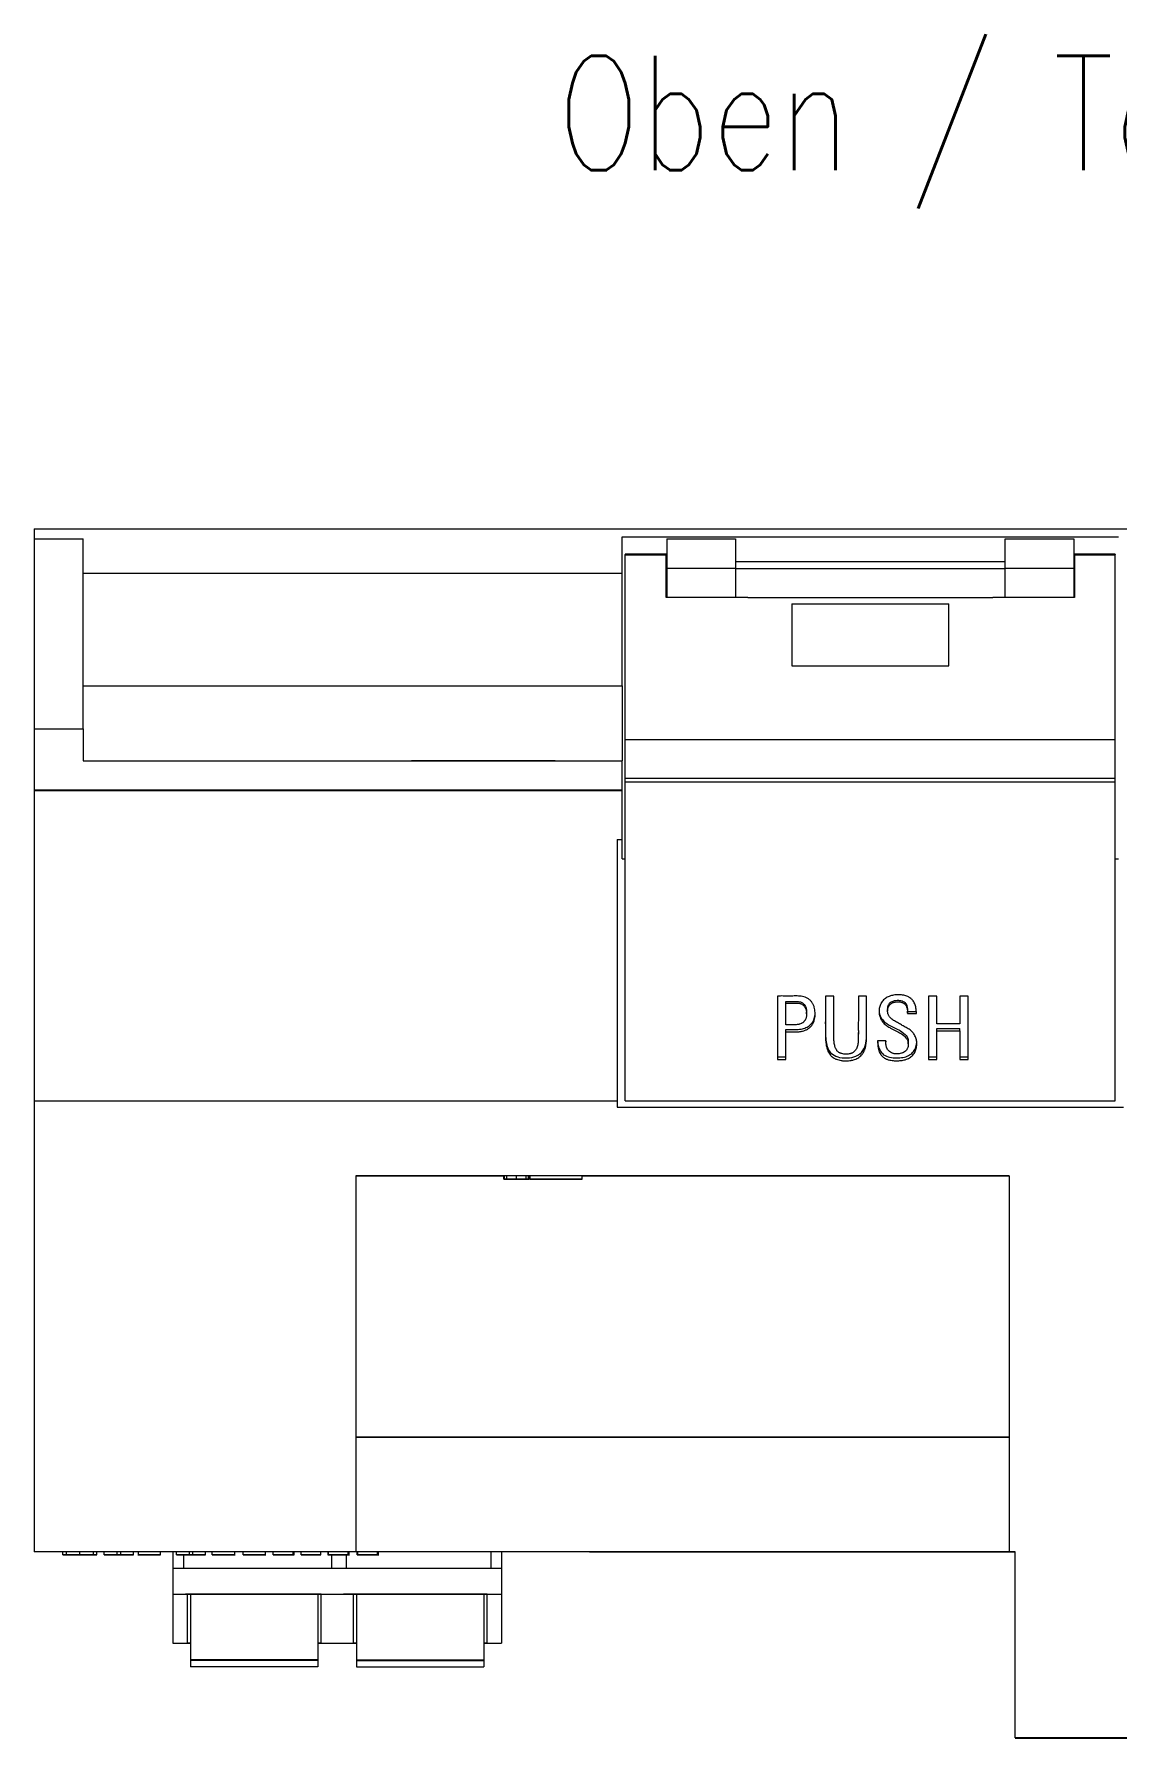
# Model space of a CAD drawing. Header units: millimetres. Extents: x 0 to 594, y 0 to 420.
# Drawn here: x 255.4 to 288.6, y 132.1 to 184.3 of the extents above; entities that cross this region are included whole.
import ezdxf

# ---------------------------------------------------------------- set-up
doc = ezdxf.new("R2010")
doc.units = ezdxf.units.MM
doc.layers.add('1', color=7, linetype='Continuous')
doc.layers.add('106', color=7, linetype='Continuous')
doc.styles.add('latin_extended', font='simplex.shx')

msp = doc.modelspace()

# ---------------------------------------------------------------- linework, layer by layer
at = {"layer": '1', "color": 7, "linetype": 'Continuous', "lineweight": 13}
for p, q in [((255.418, 169.141), (255.418, 168.841)), ((255.418, 169.141), (305.418, 169.141)), ((255.418, 168.841), (255.418, 163.027)), ((255.418, 168.841), (256.918, 168.841)), ((256.918, 163.027), (256.918, 168.841)), ((273.418, 167.791), (273.418, 168.903)), ((273.418, 168.903), (288.618, 168.903)), ((274.793, 168.841), (274.793, 167.937)), ((274.793, 168.841), (276.893, 168.841)), ((276.893, 168.841), (276.893, 167.937)), ((285.143, 167.937), (285.143, 168.841)), ((285.143, 168.841), (287.243, 168.841)), ((287.243, 168.841), (287.243, 167.937)), ((273.518, 168.37), (273.518, 168.358)), ((274.768, 168.37), (273.518, 168.37)), ((273.518, 162.693), (273.518, 168.358)), ((274.768, 168.37), (274.768, 168.358)), ((274.768, 167.037), (274.768, 168.358)), ((274.768, 168.141), (274.793, 168.141)), ((274.768, 167.928), (274.793, 167.928)), ((274.793, 167.937), (274.793, 167.037)), ((274.793, 167.937), (276.893, 167.937)), ((276.893, 168.141), (285.142, 168.141)), ((276.893, 167.937), (276.893, 167.037)), ((276.893, 167.928), (285.142, 167.928)), ((285.143, 167.037), (285.143, 167.937)), ((285.143, 167.937), (287.243, 167.937)), ((287.242, 168.141), (287.267, 168.141)), ((287.242, 167.928), (287.267, 167.928)), ((287.243, 167.937), (287.243, 167.037)), ((287.268, 168.37), (287.268, 168.358)), ((288.518, 168.37), (287.268, 168.37)), ((287.268, 168.358), (287.268, 167.037)), ((288.518, 168.37), (288.518, 168.358)), ((288.518, 162.693), (288.518, 168.358)), ((256.918, 167.791), (273.418, 167.791)), ((273.418, 164.341), (273.418, 167.791)), ((277.268, 167.037), (274.768, 167.037)), ((277.268, 167.037), (284.768, 167.037)), ((287.268, 167.037), (284.768, 167.037)), ((278.618, 166.847), (278.618, 164.946)), ((278.618, 166.847), (283.418, 166.847)), ((283.418, 164.946), (283.418, 166.847)), ((278.618, 164.946), (283.418, 164.946)), ((256.918, 164.341), (273.418, 164.341)), ((273.418, 164.341), (273.418, 162.041)), ((255.418, 163.027), (255.418, 161.141)), ((255.418, 163.027), (256.918, 163.027)), ((256.918, 163.027), (256.918, 162.041)), ((273.518, 161.508), (273.518, 162.693)), ((273.518, 162.693), (288.518, 162.693)), ((288.518, 161.508), (288.518, 162.693)), ((256.918, 162.041), (273.418, 162.041)), ((271.368, 162.041), (266.968, 162.041)), ((273.418, 161.141), (273.418, 162.041)), ((255.418, 161.141), (255.418, 151.641)), ((273.418, 159.641), (273.418, 161.141)), ((273.518, 161.397), (273.518, 161.508)), ((273.518, 161.508), (288.518, 161.508)), ((273.518, 151.641), (273.518, 161.397)), ((273.518, 161.397), (288.518, 161.397)), ((288.518, 161.397), (288.518, 161.508)), ((288.518, 151.641), (288.518, 161.397)), ((273.272, 159.641), (273.272, 151.641)), ((273.272, 159.641), (273.418, 159.641)), ((273.272, 159.641), (273.418, 159.641)), ((273.418, 159.041), (273.418, 159.641)), ((273.418, 159.041), (273.518, 159.041)), ((288.518, 159.041), (288.618, 159.041)), ((278.181, 154.846), (278.181, 152.901)), ((278.435, 154.629), (278.435, 154.679)), ((278.435, 153.967), (278.435, 154.629)), ((279.069, 154.3), (279.069, 154.359)), ((279.901, 154.846), (279.647, 154.846)), ((280.905, 154.846), (280.651, 154.846)), ((281.547, 154.447), (281.547, 154.39)), ((282.161, 154.322), (282.161, 154.381)), ((282.161, 154.371), (282.427, 154.371)), ((282.427, 154.312), (282.427, 154.371)), ((282.797, 154.846), (282.797, 152.901)), ((283.052, 154.846), (282.797, 154.846)), ((283.052, 153.999), (283.052, 154.846)), ((283.757, 154.846), (283.757, 153.999)), ((284.012, 154.846), (283.757, 154.846)), ((284.012, 152.901), (284.012, 154.846)), ((278.435, 153.752), (278.435, 153.824)), ((279.647, 153.994), (279.647, 154.059)), ((282.161, 154.312), (282.427, 154.312)), ((283.757, 153.999), (283.052, 153.999)), ((283.052, 153.784), (283.052, 153.856)), ((283.052, 153.856), (283.757, 153.856)), ((283.757, 153.784), (283.757, 153.856)), ((278.435, 152.901), (278.435, 153.752)), ((280.651, 153.653), (280.651, 153.727)), ((281.495, 153.475), (281.24, 153.475)), ((281.494, 153.475), (281.494, 153.449)), ((282.181, 153.38), (282.181, 153.46)), ((283.052, 152.901), (283.052, 153.784)), ((283.052, 153.784), (283.757, 153.784)), ((283.757, 153.784), (283.757, 152.901)), ((278.181, 152.987), (278.435, 152.987)), ((278.181, 152.901), (278.435, 152.901)), ((282.797, 152.987), (283.052, 152.987)), ((282.797, 152.901), (283.052, 152.901)), ((283.757, 152.987), (284.012, 152.987)), ((283.757, 152.901), (284.012, 152.901)), ((255.418, 151.641), (255.418, 137.841)), ((255.418, 151.641), (273.272, 151.641)), ((255.418, 151.641), (273.272, 151.641)), ((273.272, 151.641), (273.272, 151.441)), ((273.272, 151.441), (288.764, 151.441)), ((273.518, 151.641), (288.518, 151.641)), ((273.518, 151.641), (288.518, 151.641)), ((265.268, 149.34), (265.268, 149.34)), ((265.268, 149.34), (269.801, 149.34)), ((265.268, 149.34), (265.268, 137.841)), ((285.268, 149.34), (265.268, 149.34)), ((272.918, 149.34), (265.418, 149.34)), ((269.801, 149.24), (269.801, 149.34)), ((269.801, 149.24), (269.874, 149.24)), ((270.139, 149.24), (269.801, 149.24)), ((269.814, 149.24), (269.814, 149.34)), ((269.886, 149.24), (269.814, 149.24)), ((269.814, 149.24), (270.139, 149.24)), ((269.874, 149.24), (270.187, 149.24)), ((269.886, 149.24), (269.886, 149.34)), ((270.186, 149.24), (269.886, 149.24)), ((270.186, 149.24), (270.186, 149.34)), ((270.48, 149.24), (270.186, 149.24)), ((270.187, 149.24), (270.507, 149.24)), ((270.58, 149.24), (270.236, 149.24)), ((270.236, 149.24), (270.555, 149.24)), ((270.48, 149.24), (270.48, 149.34)), ((270.555, 149.24), (270.48, 149.24)), ((270.507, 149.24), (270.58, 149.24)), ((270.555, 149.24), (270.555, 149.34)), ((270.58, 149.34), (270.601, 149.34)), ((270.58, 149.24), (270.58, 149.34)), ((270.601, 149.24), (270.601, 149.34)), ((270.601, 149.24), (270.601, 149.24)), ((270.601, 149.24), (270.607, 149.24)), ((270.607, 149.24), (270.601, 149.24)), ((270.607, 149.24), (270.607, 149.34)), ((270.607, 149.24), (270.607, 149.24)), ((270.607, 149.24), (270.898, 149.24)), ((272.198, 149.24), (270.607, 149.24)), ((270.898, 149.24), (270.898, 149.24)), ((270.898, 149.24), (272.198, 149.24)), ((271.304, 149.227), (271.304, 149.24)), ((272.198, 149.24), (272.198, 149.34)), ((272.198, 149.24), (272.198, 149.24)), ((272.198, 149.24), (272.201, 149.24)), ((272.201, 149.24), (272.198, 149.24)), ((272.201, 149.24), (272.201, 149.34)), ((272.201, 149.24), (272.201, 149.24)), ((272.202, 149.34), (285.268, 149.34)), ((273.618, 149.34), (273.618, 149.34)), ((283.368, 149.34), (273.618, 149.34)), ((273.618, 149.34), (283.368, 149.34)), ((283.368, 149.34), (283.368, 149.34)), ((285.268, 149.34), (285.268, 149.34)), ((285.268, 149.34), (285.268, 137.841)), ((265.268, 141.341), (285.268, 141.341)), ((285.268, 141.341), (265.268, 141.341)), ((255.418, 137.841), (255.418, 137.841)), ((256.301, 137.841), (255.418, 137.841)), ((265.268, 137.841), (255.418, 137.841)), ((256.301, 137.741), (256.301, 137.841)), ((256.301, 137.741), (256.301, 137.741)), ((256.301, 137.741), (256.386, 137.741)), ((256.408, 137.741), (256.301, 137.741)), ((256.386, 137.741), (256.386, 137.741)), ((256.614, 137.841), (256.408, 137.841)), ((256.408, 137.741), (256.408, 137.841)), ((257.233, 137.841), (256.749, 137.841)), ((256.757, 137.741), (256.879, 137.741)), ((256.82, 137.741), (256.82, 137.841)), ((257.233, 137.741), (257.233, 137.841)), ((257.341, 137.741), (257.233, 137.741)), ((257.256, 137.741), (257.256, 137.741)), ((257.256, 137.741), (257.341, 137.741)), ((257.568, 137.841), (257.341, 137.841)), ((257.341, 137.741), (257.341, 137.841)), ((257.341, 137.741), (257.341, 137.741)), ((257.568, 137.741), (257.568, 137.841)), ((257.568, 137.741), (257.648, 137.741)), ((257.965, 137.741), (257.568, 137.741)), ((257.648, 137.741), (257.757, 137.741)), ((257.757, 137.741), (258.272, 137.741)), ((258.243, 137.741), (257.786, 137.741)), ((257.965, 137.741), (257.965, 137.841)), ((258.072, 137.741), (257.965, 137.741)), ((258.072, 137.741), (258.072, 137.841)), ((258.46, 137.741), (258.072, 137.741)), ((258.378, 137.741), (258.46, 137.741)), ((258.46, 137.741), (258.46, 137.841)), ((258.609, 137.841), (258.46, 137.841)), ((258.609, 137.854), (258.609, 137.729)), ((259.287, 137.741), (259.205, 137.741)), ((259.207, 137.741), (259.285, 137.741)), ((259.773, 137.841), (259.285, 137.841)), ((259.287, 137.741), (259.287, 137.841)), ((259.668, 137.842), (259.668, 137.341)), ((259.773, 137.741), (259.773, 137.841)), ((259.773, 137.741), (259.853, 137.741)), ((260.171, 137.741), (259.773, 137.741)), ((259.853, 137.741), (259.963, 137.741)), ((259.963, 137.741), (260.477, 137.741)), ((260.449, 137.741), (259.991, 137.741)), ((259.993, 137.741), (259.993, 137.341)), ((260.171, 137.741), (260.171, 137.841)), ((260.277, 137.741), (260.171, 137.741)), ((260.277, 137.741), (260.277, 137.841)), ((260.665, 137.741), (260.277, 137.741)), ((260.583, 137.741), (260.665, 137.741)), ((261.068, 137.841), (260.665, 137.841)), ((260.665, 137.741), (260.665, 137.841)), ((260.873, 137.741), (260.873, 137.841)), ((260.958, 137.741), (260.958, 137.741)), ((261.559, 137.729), (261.559, 137.854)), ((262.013, 137.841), (261.559, 137.841)), ((261.818, 137.741), (261.818, 137.841)), ((261.903, 137.741), (261.903, 137.741)), ((262.505, 137.729), (262.505, 137.854)), ((262.837, 137.841), (262.505, 137.841)), ((262.734, 137.741), (262.734, 137.841)), ((262.819, 137.741), (262.734, 137.741)), ((262.819, 137.741), (262.819, 137.741)), ((262.819, 137.741), (262.819, 137.741)), ((263.263, 137.741), (263.263, 137.729)), ((263.375, 137.741), (263.296, 137.741)), ((263.349, 137.729), (263.349, 137.854)), ((263.596, 137.841), (263.375, 137.841)), ((263.375, 137.741), (263.375, 137.841)), ((263.596, 137.741), (263.596, 137.841)), ((263.596, 137.741), (263.596, 137.741)), ((263.596, 137.741), (264.193, 137.741)), ((264.193, 137.741), (263.596, 137.741)), ((264.193, 137.741), (263.679, 137.741)), ((263.679, 137.741), (263.679, 137.741)), ((263.679, 137.741), (264.162, 137.741)), ((264.162, 137.741), (263.679, 137.741)), ((263.679, 137.741), (263.679, 137.741)), ((263.679, 137.741), (264.193, 137.741)), ((264.162, 137.741), (264.162, 137.741)), ((264.416, 137.841), (264.193, 137.841)), ((264.193, 137.741), (264.193, 137.841)), ((264.193, 137.741), (264.193, 137.741)), ((264.193, 137.741), (264.193, 137.741)), ((264.417, 137.741), (264.417, 137.841)), ((264.498, 137.741), (264.417, 137.741)), ((264.421, 137.854), (264.421, 137.729)), ((264.522, 137.741), (264.522, 137.341)), ((264.954, 137.741), (265.036, 137.741)), ((264.973, 137.741), (264.973, 137.341)), ((265.036, 137.741), (265.036, 137.841)), ((265.067, 137.729), (265.067, 137.854)), ((265.312, 137.841), (265.067, 137.841)), ((285.268, 137.841), (265.268, 137.841)), ((265.268, 137.841), (265.268, 137.841)), ((265.312, 137.741), (265.312, 137.841)), ((265.393, 137.741), (265.312, 137.741)), ((265.317, 137.854), (265.317, 137.729)), ((265.85, 137.741), (265.931, 137.741)), ((265.931, 137.741), (265.931, 137.841)), ((265.963, 137.729), (265.963, 137.854)), ((272.418, 137.841), (265.963, 137.841)), ((269.402, 137.841), (269.402, 137.341)), ((269.728, 137.842), (269.728, 137.341)), ((272.418, 137.841), (272.418, 137.841)), ((272.418, 137.841), (285.448, 137.841)), ((285.268, 137.841), (285.268, 137.841)), ((285.448, 137.841), (285.268, 137.841)), ((285.448, 137.841), (285.448, 137.841)), ((285.448, 132.141), (285.448, 137.841)), ((259.668, 137.341), (259.668, 136.541)), ((259.668, 137.341), (262.258, 137.341)), ((262.258, 137.341), (269.728, 137.341)), ((269.728, 137.341), (269.728, 136.541)), ((259.668, 136.541), (259.668, 135.041)), ((259.668, 136.541), (259.668, 136.541)), ((259.668, 136.541), (260.108, 136.541)), ((259.668, 136.541), (269.728, 136.541)), ((260.951, 136.541), (260.058, 136.541)), ((260.058, 136.541), (261.169, 136.541)), ((260.058, 136.541), (260.058, 136.541)), ((260.108, 136.541), (260.108, 135.041)), ((260.108, 136.541), (260.108, 136.541)), ((260.208, 136.541), (260.108, 136.541)), ((260.208, 136.541), (260.208, 134.521)), ((260.208, 136.541), (260.208, 136.541)), ((264.108, 136.541), (260.208, 136.541)), ((262.964, 136.541), (260.951, 136.541)), ((263.308, 136.541), (261.008, 136.541)), ((261.008, 136.541), (263.308, 136.541)), ((261.008, 136.541), (261.008, 136.541)), ((261.169, 136.541), (262.747, 136.541)), ((262.747, 136.541), (264.108, 136.541)), ((263.308, 136.541), (263.308, 136.541)), ((264.108, 136.541), (264.108, 134.521)), ((264.208, 136.541), (264.108, 136.541)), ((264.108, 136.541), (264.108, 136.541)), ((264.208, 135.041), (264.208, 136.541)), ((264.208, 136.541), (264.208, 136.541)), ((264.208, 136.541), (265.188, 136.541)), ((266.249, 136.541), (264.888, 136.541)), ((265.188, 136.541), (265.188, 135.041)), ((265.288, 136.541), (265.188, 136.541)), ((265.188, 136.541), (265.188, 136.541)), ((265.288, 136.541), (265.288, 134.521)), ((265.288, 136.541), (265.288, 136.541)), ((265.288, 136.541), (269.188, 136.541)), ((266.031, 136.541), (268.044, 136.541)), ((268.388, 136.541), (266.088, 136.541)), ((266.088, 136.541), (268.388, 136.541)), ((266.088, 136.541), (266.088, 136.541)), ((267.827, 136.541), (266.249, 136.541)), ((269.188, 136.541), (267.827, 136.541)), ((268.388, 136.541), (268.388, 136.541)), ((269.188, 136.541), (269.188, 134.521)), ((269.188, 136.541), (269.188, 136.541)), ((269.288, 136.541), (269.188, 136.541)), ((269.288, 135.041), (269.288, 136.541)), ((269.288, 136.541), (269.288, 136.541)), ((269.288, 136.541), (269.728, 136.541)), ((269.728, 136.541), (269.728, 135.041)), ((269.728, 136.541), (269.728, 136.541)), ((259.668, 135.041), (259.668, 135.041)), ((259.668, 135.041), (260.108, 135.041)), ((259.668, 135.041), (260.108, 135.041)), ((260.108, 135.041), (260.108, 135.041)), ((260.108, 135.041), (260.208, 135.041)), ((260.108, 135.041), (260.108, 135.041)), ((260.208, 135.041), (260.108, 135.041)), ((264.108, 135.041), (264.208, 135.041)), ((264.208, 135.041), (264.108, 135.041)), ((264.208, 135.041), (264.208, 135.041)), ((264.208, 135.041), (264.208, 135.041)), ((264.208, 135.041), (265.188, 135.041)), ((264.208, 135.041), (265.188, 135.041)), ((265.188, 135.041), (265.188, 135.041)), ((265.188, 135.041), (265.188, 135.041)), ((265.288, 135.041), (265.188, 135.041)), ((265.188, 135.041), (265.288, 135.041)), ((269.288, 135.041), (269.188, 135.041)), ((269.188, 135.041), (269.288, 135.041)), ((269.288, 135.041), (269.288, 135.041)), ((269.288, 135.041), (269.288, 135.041)), ((269.288, 135.041), (269.728, 135.041)), ((269.288, 135.041), (269.728, 135.041)), ((269.728, 135.041), (269.728, 135.041)), ((260.208, 134.521), (260.208, 134.321)), ((264.108, 134.321), (260.208, 134.321)), ((264.108, 134.321), (260.208, 134.321)), ((264.108, 134.521), (264.108, 134.321)), ((265.288, 134.521), (265.288, 134.321)), ((265.288, 134.321), (269.188, 134.321)), ((265.288, 134.321), (269.188, 134.321)), ((269.188, 134.521), (269.188, 134.321))]:
    msp.add_line(p, q, dxfattribs=at)
at = {"layer": '1', "color": 7, "linetype": 'Continuous', "lineweight": 25}
for p, q in [((273.518, 168.358), (274.768, 168.358)), ((287.268, 168.358), (288.518, 168.358)), ((255.418, 161.141), (273.418, 161.141)), ((264.108, 134.521), (260.208, 134.521)), ((265.288, 134.521), (269.188, 134.521)), ((285.448, 132.141), (305.418, 132.141))]:
    msp.add_line(p, q, dxfattribs=at)
at = {"layer": '1', "color": 7, "linetype": 'Continuous', "lineweight": 13}
for points, knots in [([(282.427, 154.312), (282.428, 154.357), (282.425, 154.402), (282.415, 154.468), (282.411, 154.49), (282.402, 154.534), (282.396, 154.556), (282.382, 154.599), (282.373, 154.62), (282.353, 154.66), (282.341, 154.679), (282.32, 154.706), (282.313, 154.715), (282.298, 154.732), (282.29, 154.741), (282.266, 154.764), (282.248, 154.779), (282.22, 154.799), (282.21, 154.805), (282.191, 154.817), (282.181, 154.822), (282.15, 154.837), (282.128, 154.846), (282.084, 154.86), (282.062, 154.865), (282.017, 154.874), (281.994, 154.877), (281.948, 154.882), (281.926, 154.884), (281.88, 154.885), (281.857, 154.885), (281.822, 154.884), (281.811, 154.883), (281.788, 154.882), (281.753, 154.878), (281.72, 154.872), (281.675, 154.862), (281.653, 154.856), (281.61, 154.841), (281.588, 154.832), (281.547, 154.813), (281.526, 154.802), (281.488, 154.778), (281.469, 154.764), (281.434, 154.735), (281.418, 154.719), (281.388, 154.685), (281.368, 154.658), (281.351, 154.628), (281.341, 154.608), (281.336, 154.598), (281.322, 154.567), (281.315, 154.546), (281.302, 154.503), (281.297, 154.481), (281.291, 154.448), (281.289, 154.437), (281.287, 154.414), (281.286, 154.403), (281.284, 154.347), (281.287, 154.303), (281.301, 154.236), (281.307, 154.215), (281.322, 154.173), (281.331, 154.152), (281.346, 154.123), (281.352, 154.113), (281.364, 154.094), (281.37, 154.084), (281.39, 154.056), (281.405, 154.039), (281.436, 154.006), (281.452, 153.991), (281.478, 153.968), (281.487, 153.961), (281.505, 153.947), (281.551, 153.913), (281.6, 153.884), (281.72, 153.819), (281.804, 153.782), (281.923, 153.717), (281.962, 153.693), (282.017, 153.654), (282.034, 153.639), (282.068, 153.61), (282.084, 153.595), (282.114, 153.562), (282.128, 153.544), (282.146, 153.516), (282.151, 153.506), (282.161, 153.485), (282.165, 153.475), (282.172, 153.454), (282.175, 153.443), (282.179, 153.421), (282.18, 153.41), (282.182, 153.377), (282.181, 153.355), (282.175, 153.31), (282.169, 153.289), (282.158, 153.257), (282.154, 153.247), (282.144, 153.227), (282.139, 153.217), (282.127, 153.198), (282.12, 153.189), (282.11, 153.176), (282.106, 153.171), (282.098, 153.163), (282.094, 153.159), (282.073, 153.14), (282.054, 153.128), (282.023, 153.112), (282.013, 153.108), (281.991, 153.1), (281.98, 153.097), (281.947, 153.087), (281.925, 153.082), (281.891, 153.077), (281.88, 153.076), (281.857, 153.074), (281.845, 153.073), (281.811, 153.073), (281.788, 153.074), (281.755, 153.079), (281.743, 153.082), (281.721, 153.087), (281.71, 153.091), (281.678, 153.102), (281.657, 153.112), (281.618, 153.136), (281.6, 153.15), (281.576, 153.173), (281.568, 153.181), (281.554, 153.199), (281.547, 153.208), (281.529, 153.236), (281.52, 153.256), (281.51, 153.288), (281.508, 153.299), (281.503, 153.321), (281.501, 153.332), (281.497, 153.365), (281.496, 153.387), (281.494, 153.431), (281.493, 153.453), (281.495, 153.475)], [0, 0, 0, 0, 0.03125, 0.03125, 0.046875, 0.046875, 0.0625, 0.0625, 0.078125, 0.078125, 0.09375, 0.09375, 0.101563, 0.101563, 0.109375, 0.109375, 0.125, 0.125, 0.132813, 0.132813, 0.140625, 0.140625, 0.15625, 0.15625, 0.171875, 0.171875, 0.1875, 0.1875, 0.203125, 0.203125, 0.21875, 0.21875, 0.226563, 0.226563, 0.234375, 0.25, 0.25, 0.265625, 0.265625, 0.28125, 0.28125, 0.296875, 0.296875, 0.3125, 0.3125, 0.328125, 0.328125, 0.34375, 0.351563, 0.351563, 0.359375, 0.359375, 0.375, 0.375, 0.390625, 0.390625, 0.398438, 0.398438, 0.40625, 0.40625, 0.4375, 0.4375, 0.453125, 0.453125, 0.46875, 0.46875, 0.476563, 0.476563, 0.484375, 0.484375, 0.5, 0.5, 0.515625, 0.515625, 0.523438, 0.523438, 0.53125, 0.5625, 0.5625, 0.625, 0.625, 0.65625, 0.65625, 0.671875, 0.671875, 0.6875, 0.6875, 0.703125, 0.703125, 0.710938, 0.710938, 0.71875, 0.71875, 0.726563, 0.726563, 0.734375, 0.734375, 0.75, 0.75, 0.765625, 0.765625, 0.773438, 0.773438, 0.78125, 0.78125, 0.789063, 0.789063, 0.792969, 0.792969, 0.796875, 0.796875, 0.8125, 0.8125, 0.820313, 0.820313, 0.828125, 0.828125, 0.84375, 0.84375, 0.851563, 0.851563, 0.859375, 0.859375, 0.875, 0.875, 0.882813, 0.882813, 0.890625, 0.890625, 0.90625, 0.90625, 0.921875, 0.921875, 0.929688, 0.929688, 0.9375, 0.9375, 0.953125, 0.953125, 0.960938, 0.960938, 0.96875, 0.96875, 0.984375, 0.984375, 1, 1, 1, 1]), ([(278.435, 153.752), (278.492, 153.752), (278.548, 153.751), (278.633, 153.752), (278.662, 153.752), (278.704, 153.752), (278.718, 153.752), (278.747, 153.751), (278.761, 153.751), (278.789, 153.752), (278.803, 153.752), (278.832, 153.754), (278.86, 153.756), (278.888, 153.76), (278.917, 153.765), (278.931, 153.768), (278.972, 153.778), (278.999, 153.787), (279.038, 153.803), (279.051, 153.809), (279.077, 153.822), (279.089, 153.829), (279.125, 153.851), (279.148, 153.868), (279.18, 153.895), (279.19, 153.905), (279.209, 153.925), (279.218, 153.936), (279.244, 153.969), (279.259, 153.993), (279.278, 154.03), (279.283, 154.043), (279.294, 154.069), (279.298, 154.082), (279.311, 154.122), (279.317, 154.149), (279.323, 154.19), (279.325, 154.203), (279.327, 154.231), (279.328, 154.245), (279.33, 154.287), (279.329, 154.314), (279.325, 154.369), (279.323, 154.397), (279.314, 154.451), (279.309, 154.478), (279.297, 154.518), (279.293, 154.532), (279.283, 154.558), (279.277, 154.571), (279.259, 154.609), (279.245, 154.633), (279.22, 154.668), (279.211, 154.679), (279.192, 154.7), (279.183, 154.71), (279.151, 154.738), (279.128, 154.755), (279.079, 154.784), (279.053, 154.796), (279, 154.816), (278.972, 154.824), (278.916, 154.836), (278.888, 154.84), (278.803, 154.848), (278.747, 154.848), (278.662, 154.847), (278.633, 154.846), (278.577, 154.846), (278.548, 154.846), (278.464, 154.846), (278.407, 154.846), (278.294, 154.847), (278.237, 154.846), (278.181, 154.846)], [0, 0, 0, 0, 0.0625, 0.0625, 0.09375, 0.09375, 0.109375, 0.109375, 0.125, 0.125, 0.140625, 0.140625, 0.15625, 0.171875, 0.171875, 0.1875, 0.1875, 0.21875, 0.21875, 0.234375, 0.234375, 0.25, 0.25, 0.28125, 0.28125, 0.296875, 0.296875, 0.3125, 0.3125, 0.34375, 0.34375, 0.359375, 0.359375, 0.375, 0.375, 0.40625, 0.40625, 0.421875, 0.421875, 0.4375, 0.4375, 0.46875, 0.46875, 0.5, 0.5, 0.53125, 0.53125, 0.546875, 0.546875, 0.5625, 0.5625, 0.59375, 0.59375, 0.609375, 0.609375, 0.625, 0.625, 0.65625, 0.65625, 0.6875, 0.6875, 0.71875, 0.71875, 0.75, 0.75, 0.8125, 0.8125, 0.84375, 0.84375, 0.875, 0.875, 0.9375, 0.9375, 1, 1, 1, 1]), ([(278.435, 154.679), (278.494, 154.679), (278.588, 154.679), (278.729, 154.678), (278.843, 154.683), (278.958, 154.63), (279.034, 154.544), (279.064, 154.442), (279.069, 154.384), (279.069, 154.359)], [0, 0, 0, 0, 0.209056, 0.336586, 0.50429, 0.608093, 0.782724, 0.906706, 1, 1, 1, 1]), ([(278.435, 154.629), (278.47, 154.629), (278.523, 154.629), (278.576, 154.629), (278.611, 154.629), (278.629, 154.629), (278.664, 154.629), (278.682, 154.629), (278.717, 154.629), (278.735, 154.629), (278.77, 154.63), (278.788, 154.63), (278.814, 154.628), (278.823, 154.627), (278.841, 154.624), (278.849, 154.622), (278.866, 154.618), (278.874, 154.615), (278.891, 154.609), (278.899, 154.606), (278.922, 154.594), (278.937, 154.584), (278.958, 154.568), (278.964, 154.563), (278.977, 154.551), (278.983, 154.545), (279, 154.525), (279.011, 154.511), (279.024, 154.489), (279.029, 154.482), (279.036, 154.466), (279.04, 154.458), (279.049, 154.434), (279.054, 154.418), (279.06, 154.393), (279.061, 154.384), (279.064, 154.367), (279.068, 154.342), (279.07, 154.299), (279.068, 154.265), (279.064, 154.231), (279.062, 154.214), (279.054, 154.181), (279.049, 154.165), (279.04, 154.141), (279.036, 154.133), (279.028, 154.117), (279.024, 154.11), (279.01, 154.088), (279, 154.075), (278.981, 154.056), (278.975, 154.05), (278.961, 154.039), (278.948, 154.028), (278.933, 154.019), (278.918, 154.01), (278.91, 154.006), (278.886, 153.995), (278.87, 153.989), (278.844, 153.982), (278.836, 153.98), (278.819, 153.976), (278.81, 153.974), (278.784, 153.971), (278.766, 153.969), (278.714, 153.966), (278.679, 153.967), (278.609, 153.967), (278.575, 153.967), (278.505, 153.967), (278.47, 153.967), (278.435, 153.967)], [0, 0, 0, 0, 0.0625, 0.09375, 0.09375, 0.125, 0.125, 0.15625, 0.15625, 0.1875, 0.1875, 0.21875, 0.21875, 0.234375, 0.234375, 0.25, 0.25, 0.265625, 0.265625, 0.28125, 0.28125, 0.3125, 0.3125, 0.328125, 0.328125, 0.34375, 0.34375, 0.375, 0.375, 0.390625, 0.390625, 0.40625, 0.40625, 0.4375, 0.4375, 0.453125, 0.453125, 0.46875, 0.5, 0.53125, 0.53125, 0.5625, 0.5625, 0.59375, 0.59375, 0.609375, 0.609375, 0.625, 0.625, 0.65625, 0.65625, 0.671875, 0.671875, 0.6875, 0.703125, 0.703125, 0.71875, 0.71875, 0.75, 0.75, 0.765625, 0.765625, 0.78125, 0.78125, 0.8125, 0.8125, 0.875, 0.875, 0.9375, 0.9375, 1, 1, 1, 1]), ([(279.647, 154.846), (279.647, 154.748), (279.647, 154.649), (279.647, 154.451), (279.647, 154.353), (279.647, 154.205), (279.647, 154.156), (279.647, 154.058), (279.647, 153.984), (279.647, 153.91), (279.646, 153.861), (279.646, 153.788), (279.645, 153.714), (279.645, 153.616), (279.646, 153.567), (279.651, 153.47), (279.656, 153.421), (279.666, 153.348), (279.67, 153.324), (279.681, 153.276), (279.687, 153.253), (279.701, 153.206), (279.71, 153.183), (279.73, 153.138), (279.741, 153.116), (279.767, 153.075), (279.782, 153.055), (279.806, 153.027), (279.814, 153.018), (279.832, 153), (279.842, 152.992), (279.87, 152.968), (279.891, 152.955), (279.924, 152.936), (279.935, 152.931), (279.958, 152.92), (279.97, 152.915), (280.005, 152.902), (280.029, 152.895), (280.077, 152.882), (280.102, 152.877), (280.139, 152.871), (280.152, 152.869), (280.177, 152.866), (280.19, 152.865), (280.227, 152.863), (280.278, 152.861), (280.327, 152.864), (280.377, 152.868), (280.402, 152.871), (280.439, 152.877), (280.452, 152.879), (280.476, 152.885), (280.489, 152.887), (280.525, 152.897), (280.549, 152.905), (280.596, 152.923), (280.618, 152.935), (280.661, 152.961), (280.681, 152.976), (280.718, 153.008), (280.736, 153.025), (280.76, 153.054), (280.768, 153.063), (280.782, 153.083), (280.803, 153.114), (280.821, 153.146), (280.836, 153.179), (280.841, 153.191), (280.85, 153.214), (280.854, 153.225), (280.873, 153.283), (280.882, 153.331), (280.896, 153.427), (280.9, 153.476), (280.905, 153.573), (280.905, 153.622), (280.905, 153.695), (280.905, 153.719), (280.905, 153.768), (280.905, 153.841), (280.905, 153.914), (280.905, 154.061), (280.905, 154.159), (280.905, 154.453), (280.905, 154.649), (280.905, 154.846)], [0, 0, 0, 0, 0.0625, 0.0625, 0.125, 0.125, 0.15625, 0.15625, 0.1875, 0.203125, 0.203125, 0.21875, 0.25, 0.25, 0.28125, 0.28125, 0.3125, 0.3125, 0.328125, 0.328125, 0.34375, 0.34375, 0.359375, 0.359375, 0.375, 0.375, 0.390625, 0.390625, 0.398438, 0.398438, 0.40625, 0.40625, 0.421875, 0.421875, 0.429688, 0.429688, 0.4375, 0.4375, 0.453125, 0.453125, 0.46875, 0.46875, 0.476563, 0.476563, 0.484375, 0.484375, 0.5, 0.515625, 0.515625, 0.53125, 0.53125, 0.539063, 0.539063, 0.546875, 0.546875, 0.5625, 0.5625, 0.578125, 0.578125, 0.59375, 0.59375, 0.609375, 0.609375, 0.617188, 0.617188, 0.625, 0.640625, 0.640625, 0.648438, 0.648438, 0.65625, 0.65625, 0.6875, 0.6875, 0.71875, 0.71875, 0.75, 0.75, 0.765625, 0.765625, 0.78125, 0.8125, 0.8125, 0.875, 0.875, 1, 1, 1, 1]), ([(280.651, 154.846), (280.651, 154.763), (280.651, 154.679), (280.651, 154.512), (280.651, 154.429), (280.651, 154.262), (280.651, 154.179), (280.651, 154.013), (280.65, 153.93), (280.651, 153.805), (280.651, 153.764), (280.651, 153.681), (280.651, 153.64), (280.65, 153.557), (280.649, 153.516), (280.644, 153.433), (280.639, 153.392), (280.627, 153.332), (280.621, 153.312), (280.608, 153.272), (280.6, 153.252), (280.587, 153.224), (280.582, 153.215), (280.571, 153.197), (280.565, 153.188), (280.546, 153.163), (280.532, 153.147), (280.507, 153.127), (280.498, 153.121), (280.48, 153.11), (280.47, 153.105), (280.451, 153.097), (280.441, 153.093), (280.42, 153.086), (280.41, 153.084), (280.378, 153.077), (280.357, 153.074), (280.315, 153.069), (280.293, 153.068), (280.25, 153.068), (280.229, 153.069), (280.186, 153.074), (280.165, 153.078), (280.134, 153.086), (280.123, 153.089), (280.103, 153.096), (280.093, 153.1), (280.074, 153.109), (280.065, 153.114), (280.046, 153.126), (280.038, 153.132), (280.022, 153.146), (280.015, 153.153), (280.001, 153.169), (279.994, 153.177), (279.976, 153.203), (279.966, 153.221), (279.953, 153.249), (279.948, 153.259), (279.941, 153.278), (279.938, 153.288), (279.929, 153.318), (279.924, 153.338), (279.912, 153.398), (279.908, 153.439), (279.902, 153.521), (279.901, 153.562), (279.898, 153.686), (279.9, 153.769), (279.901, 153.892), (279.902, 153.934), (279.902, 154.016), (279.902, 154.099), (279.901, 154.182), (279.901, 154.265), (279.901, 154.306), (279.901, 154.431), (279.901, 154.514), (279.901, 154.68), (279.901, 154.763), (279.901, 154.846)], [0, 0, 0, 0, 0.0625, 0.0625, 0.125, 0.125, 0.1875, 0.1875, 0.25, 0.25, 0.28125, 0.28125, 0.3125, 0.3125, 0.34375, 0.34375, 0.375, 0.375, 0.390625, 0.390625, 0.40625, 0.40625, 0.414063, 0.414063, 0.421875, 0.421875, 0.4375, 0.4375, 0.445313, 0.445313, 0.453125, 0.453125, 0.460938, 0.460938, 0.46875, 0.46875, 0.484375, 0.484375, 0.5, 0.5, 0.515625, 0.515625, 0.53125, 0.53125, 0.539063, 0.539063, 0.546875, 0.546875, 0.554688, 0.554688, 0.5625, 0.5625, 0.570313, 0.570313, 0.578125, 0.578125, 0.59375, 0.59375, 0.601563, 0.601563, 0.609375, 0.609375, 0.625, 0.625, 0.65625, 0.65625, 0.6875, 0.6875, 0.75, 0.75, 0.78125, 0.78125, 0.8125, 0.84375, 0.84375, 0.875, 0.875, 0.9375, 0.9375, 1, 1, 1, 1]), ([(281.24, 153.475), (281.239, 153.431), (281.241, 153.387), (281.249, 153.321), (281.252, 153.3), (281.259, 153.256), (281.264, 153.235), (281.272, 153.202), (281.275, 153.192), (281.282, 153.171), (281.285, 153.16), (281.297, 153.129), (281.307, 153.109), (281.329, 153.07), (281.341, 153.052), (281.369, 153.017), (281.384, 153.001), (281.409, 152.978), (281.418, 152.971), (281.436, 152.958), (281.446, 152.951), (281.475, 152.934), (281.495, 152.924), (281.527, 152.911), (281.538, 152.907), (281.559, 152.899), (281.57, 152.896), (281.603, 152.887), (281.626, 152.882), (281.693, 152.87), (281.738, 152.866), (281.807, 152.864), (281.83, 152.864), (281.875, 152.865), (281.898, 152.866), (281.966, 152.871), (282.011, 152.878), (282.101, 152.9), (282.144, 152.915), (282.205, 152.945), (282.224, 152.957), (282.262, 152.983), (282.279, 152.997), (282.312, 153.028), (282.327, 153.044), (282.354, 153.08), (282.366, 153.099), (282.388, 153.138), (282.397, 153.158), (282.409, 153.189), (282.412, 153.2), (282.418, 153.221), (282.421, 153.232), (282.429, 153.264), (282.433, 153.286), (282.438, 153.33), (282.44, 153.352), (282.441, 153.385), (282.441, 153.396), (282.44, 153.418), (282.44, 153.429), (282.437, 153.462), (282.434, 153.484), (282.425, 153.527), (282.419, 153.549), (282.404, 153.591), (282.395, 153.611), (282.374, 153.651), (282.363, 153.67), (282.343, 153.697), (282.337, 153.706), (282.323, 153.724), (282.315, 153.733), (282.293, 153.758), (282.276, 153.773), (282.242, 153.802), (282.224, 153.815), (282.186, 153.84), (282.166, 153.852), (282.127, 153.875), (282.107, 153.886), (282.047, 153.92), (281.988, 153.954), (281.928, 153.987), (281.888, 154.009), (281.868, 154.02), (281.808, 154.053), (281.768, 154.076), (281.712, 154.114), (281.694, 154.127), (281.659, 154.155), (281.642, 154.171), (281.619, 154.196), (281.612, 154.205), (281.598, 154.223), (281.592, 154.232), (281.58, 154.252), (281.575, 154.262), (281.566, 154.282), (281.562, 154.293), (281.553, 154.326), (281.549, 154.348), (281.547, 154.382), (281.547, 154.393), (281.548, 154.416), (281.549, 154.427), (281.552, 154.449), (281.555, 154.46), (281.561, 154.482), (281.564, 154.493), (281.577, 154.524), (281.588, 154.544), (281.616, 154.581), (281.632, 154.597), (281.66, 154.617), (281.67, 154.623), (281.69, 154.634), (281.701, 154.639), (281.722, 154.647), (281.733, 154.651), (281.756, 154.657), (281.767, 154.659), (281.801, 154.665), (281.824, 154.667), (281.859, 154.667), (281.87, 154.667), (281.893, 154.666), (281.905, 154.665), (281.939, 154.661), (281.962, 154.657), (281.995, 154.646), (282.005, 154.641), (282.026, 154.631), (282.036, 154.625), (282.051, 154.616), (282.055, 154.612), (282.064, 154.605), (282.069, 154.601), (282.082, 154.59), (282.089, 154.581), (282.104, 154.563), (282.11, 154.554), (282.121, 154.534), (282.126, 154.523), (282.138, 154.492), (282.144, 154.47), (282.153, 154.425), (282.156, 154.403), (282.161, 154.358), (282.162, 154.335), (282.161, 154.312)], [0, 0, 0, 0, 0.03125, 0.03125, 0.046875, 0.046875, 0.0625, 0.0625, 0.070313, 0.070313, 0.078125, 0.078125, 0.09375, 0.09375, 0.109375, 0.109375, 0.125, 0.125, 0.132813, 0.132813, 0.140625, 0.140625, 0.15625, 0.15625, 0.164063, 0.164063, 0.171875, 0.171875, 0.1875, 0.1875, 0.21875, 0.21875, 0.234375, 0.234375, 0.25, 0.25, 0.28125, 0.28125, 0.3125, 0.3125, 0.328125, 0.328125, 0.34375, 0.34375, 0.359375, 0.359375, 0.375, 0.375, 0.390625, 0.390625, 0.398437, 0.398437, 0.40625, 0.40625, 0.421875, 0.421875, 0.4375, 0.4375, 0.445312, 0.445312, 0.453125, 0.453125, 0.46875, 0.46875, 0.484375, 0.484375, 0.5, 0.5, 0.515625, 0.515625, 0.523438, 0.523438, 0.53125, 0.53125, 0.546875, 0.546875, 0.5625, 0.5625, 0.578125, 0.578125, 0.59375, 0.59375, 0.625, 0.640625, 0.640625, 0.65625, 0.65625, 0.6875, 0.6875, 0.703125, 0.703125, 0.71875, 0.71875, 0.726563, 0.726563, 0.734375, 0.734375, 0.742188, 0.742188, 0.75, 0.75, 0.765625, 0.765625, 0.773438, 0.773438, 0.78125, 0.78125, 0.789063, 0.789063, 0.796875, 0.796875, 0.8125, 0.8125, 0.828125, 0.828125, 0.835938, 0.835938, 0.84375, 0.84375, 0.851563, 0.851563, 0.859375, 0.859375, 0.875, 0.875, 0.882813, 0.882813, 0.890625, 0.890625, 0.90625, 0.90625, 0.914063, 0.914063, 0.921875, 0.921875, 0.925781, 0.925781, 0.929688, 0.929688, 0.9375, 0.9375, 0.945313, 0.945313, 0.953125, 0.953125, 0.96875, 0.96875, 0.984375, 0.984375, 1, 1, 1, 1]), ([(281.285, 154.424), (281.285, 154.395), (281.293, 154.302), (281.354, 154.144), (281.528, 153.984), (281.779, 153.865), (282.02, 153.746), (282.167, 153.585), (282.182, 153.489), (282.181, 153.456)], [0, 0, 0, 0, 0.062523, 0.204316, 0.36002, 0.555819, 0.789555, 0.929288, 1, 1, 1, 1]), ([(281.547, 154.442), (281.547, 154.469), (281.554, 154.533), (281.601, 154.632), (281.723, 154.71), (281.865, 154.721), (282.003, 154.702), (282.1, 154.636), (282.142, 154.543), (282.158, 154.457), (282.162, 154.4), (282.161, 154.371)], [0, 0, 0, 0, 0.082154, 0.198529, 0.324268, 0.49395, 0.60365, 0.732294, 0.821166, 0.91285, 1, 1, 1, 1]), ([(278.435, 153.824), (278.46, 153.824), (278.527, 153.824), (278.624, 153.824), (278.723, 153.824), (278.811, 153.823), (278.921, 153.834), (279.048, 153.872), (279.163, 153.943), (279.262, 154.05), (279.319, 154.186), (279.329, 154.296), (279.329, 154.344)], [0, 0, 0, 0, 0.061773, 0.164698, 0.239553, 0.305268, 0.383444, 0.511302, 0.629783, 0.716628, 0.876241, 1, 1, 1, 1]), ([(279.645, 153.762), (279.645, 153.712), (279.647, 153.588), (279.664, 153.401), (279.724, 153.207), (279.857, 153.04), (280.097, 152.949), (280.37, 152.942), (280.657, 153.01), (280.842, 153.223), (280.907, 153.504), (280.905, 153.811), (280.905, 154.084), (280.905, 154.246), (280.905, 154.298)], [0, 0, 0, 0, 0.052426, 0.130319, 0.195939, 0.261685, 0.341726, 0.442945, 0.532144, 0.625541, 0.713821, 0.829506, 0.945825, 1, 1, 1, 1]), ([(281.241, 153.474), (281.243, 153.445), (281.254, 153.352), (281.289, 153.197), (281.416, 153.036), (281.612, 152.961), (281.816, 152.946), (282.013, 152.959), (282.186, 153.012), (282.322, 153.109), (282.411, 153.25), (282.437, 153.377), (282.441, 153.454), (282.441, 153.472)], [0, 0, 0, 0, 0.049495, 0.160512, 0.267755, 0.376213, 0.493206, 0.598057, 0.695814, 0.782335, 0.869091, 0.970264, 1, 1, 1, 1]), ([(256.386, 137.741), (256.389, 137.741), (256.397, 137.741), (256.409, 137.741), (256.423, 137.741), (256.439, 137.741), (256.457, 137.741), (256.475, 137.741), (256.495, 137.741), (256.515, 137.741), (256.536, 137.741), (256.557, 137.741), (256.578, 137.741), (256.609, 137.741), (256.65, 137.741), (256.703, 137.741), (256.739, 137.741), (256.757, 137.741)], [0, 0, 0, 0, 0.027797, 0.061126, 0.099988, 0.14327, 0.189861, 0.23976, 0.292286, 0.346758, 0.403177, 0.460328, 0.516996, 0.573181, 0.708838, 0.851111, 1, 1, 1, 1]), ([(256.82, 137.741), (256.819, 137.741), (256.814, 137.741), (256.806, 137.741), (256.794, 137.741), (256.78, 137.741), (256.764, 137.741), (256.745, 137.741), (256.724, 137.741), (256.702, 137.741), (256.679, 137.741), (256.654, 137.741), (256.63, 137.741), (256.594, 137.741), (256.543, 137.741), (256.477, 137.741), (256.431, 137.741), (256.408, 137.741)], [0, 0, 0, 0, 0.010517, 0.029578, 0.057191, 0.091739, 0.131602, 0.17678, 0.226508, 0.280023, 0.337325, 0.396884, 0.457174, 0.518195, 0.6666, 0.827202, 1, 1, 1, 1]), ([(257.233, 137.741), (257.209, 137.741), (257.164, 137.741), (257.097, 137.741), (257.045, 137.741), (257.008, 137.741), (256.983, 137.741), (256.959, 137.741), (256.935, 137.741), (256.913, 137.741), (256.893, 137.741), (256.874, 137.741), (256.858, 137.741), (256.844, 137.741), (256.833, 137.741), (256.825, 137.741), (256.822, 137.741), (256.82, 137.741)], [0, 0, 0, 0, 0.172856, 0.333623, 0.482302, 0.543591, 0.604043, 0.663657, 0.720959, 0.774475, 0.824205, 0.869357, 0.90914, 0.943554, 0.970979, 0.989794, 1, 1, 1, 1]), ([(256.879, 137.741), (256.897, 137.741), (256.934, 137.741), (256.988, 137.741), (257.03, 137.741), (257.061, 137.741), (257.083, 137.741), (257.104, 137.741), (257.125, 137.741), (257.146, 137.741), (257.165, 137.741), (257.184, 137.741), (257.202, 137.741), (257.218, 137.741), (257.233, 137.741), (257.246, 137.741), (257.253, 137.741), (257.256, 137.741)], [0, 0, 0, 0, 0.150097, 0.292972, 0.428623, 0.485357, 0.542309, 0.599481, 0.655764, 0.710053, 0.762346, 0.812025, 0.858473, 0.901688, 0.940344, 0.973115, 1, 1, 1, 1]), ([(257.786, 137.741), (257.794, 137.741), (257.81, 137.741), (257.835, 137.741), (257.86, 137.741), (257.885, 137.741), (257.909, 137.741), (257.932, 137.741), (257.953, 137.741), (257.971, 137.741), (257.988, 137.741), (258.001, 137.741), (258.011, 137.741), (258.017, 137.741), (258.019, 137.741)], [0, 0, 0, 0, 0.106118, 0.213594, 0.322428, 0.429305, 0.530911, 0.627246, 0.716632, 0.797389, 0.869519, 0.929228, 0.972722, 1, 1, 1, 1]), ([(258.019, 137.741), (258.021, 137.741), (258.026, 137.741), (258.036, 137.741), (258.049, 137.741), (258.064, 137.741), (258.083, 137.741), (258.102, 137.741), (258.124, 137.741), (258.147, 137.741), (258.171, 137.741), (258.196, 137.741), (258.22, 137.741), (258.236, 137.741), (258.243, 137.741)], [0, 0, 0, 0, 0.027336, 0.070868, 0.130595, 0.202708, 0.283396, 0.372662, 0.4689, 0.570509, 0.677489, 0.786433, 0.893936, 1, 1, 1, 1]), ([(258.272, 137.741), (258.276, 137.741), (258.286, 137.741), (258.299, 137.741), (258.312, 137.741), (258.324, 137.741), (258.336, 137.741), (258.347, 137.741), (258.358, 137.741), (258.369, 137.741), (258.375, 137.741), (258.378, 137.741)], [0, 0, 0, 0, 0.138948, 0.27018, 0.393699, 0.508312, 0.612826, 0.707241, 0.810993, 0.908573, 1, 1, 1, 1]), ([(259.285, 137.741), (259.274, 137.741), (259.238, 137.741), (259.113, 137.741), (258.934, 137.741), (258.72, 137.741), (258.626, 137.741), (258.606, 137.741), (258.61, 137.741), (258.61, 137.741), (258.61, 137.741)], [0, 0, 0, 0, 0.082873, 0.191674, 0.34411, 0.503435, 0.672894, 0.809173, 0.978727, 1, 1, 1, 1]), ([(258.609, 137.741), (258.609, 137.741), (258.61, 137.741), (258.616, 137.741), (258.694, 137.741), (258.858, 137.741), (259.014, 137.741), (259.155, 137.741), (259.251, 137.741), (259.279, 137.741), (259.287, 137.741)], [0, 0, 0, 0, 0.044868, 0.207574, 0.380998, 0.511735, 0.673375, 0.801239, 0.891653, 1, 1, 1, 1]), ([(259.205, 137.741), (259.199, 137.741), (259.173, 137.741), (259.085, 137.741), (258.986, 137.741), (258.894, 137.741), (258.798, 137.741), (258.722, 137.741), (258.693, 137.741), (258.695, 137.741), (258.695, 137.741), (258.694, 137.741), (258.698, 137.741), (258.727, 137.741), (258.811, 137.741), (258.952, 137.741), (259.085, 137.741), (259.175, 137.741), (259.2, 137.741), (259.207, 137.741)], [0, 0, 0, 0, 0.048188, 0.096134, 0.14604, 0.197171, 0.235896, 0.293079, 0.361886, 0.44297, 0.526927, 0.572816, 0.644405, 0.709447, 0.76758, 0.842372, 0.90948, 0.967027, 1, 1, 1, 1]), ([(259.991, 137.741), (259.999, 137.741), (260.016, 137.741), (260.041, 137.741), (260.066, 137.741), (260.09, 137.741), (260.114, 137.741), (260.137, 137.741), (260.158, 137.741), (260.177, 137.741), (260.193, 137.741), (260.206, 137.741), (260.216, 137.741), (260.222, 137.741), (260.224, 137.741)], [0, 0, 0, 0, 0.106118, 0.213594, 0.322428, 0.429305, 0.530911, 0.627246, 0.716632, 0.797389, 0.869519, 0.929228, 0.972722, 1, 1, 1, 1]), ([(260.224, 137.741), (260.226, 137.741), (260.231, 137.741), (260.241, 137.741), (260.254, 137.741), (260.27, 137.741), (260.288, 137.741), (260.308, 137.741), (260.329, 137.741), (260.352, 137.741), (260.376, 137.741), (260.401, 137.741), (260.425, 137.741), (260.441, 137.741), (260.449, 137.741)], [0, 0, 0, 0, 0.027336, 0.070868, 0.130595, 0.202708, 0.283396, 0.372662, 0.4689, 0.570509, 0.677489, 0.786433, 0.893936, 1, 1, 1, 1]), ([(260.477, 137.741), (260.482, 137.741), (260.491, 137.741), (260.504, 137.741), (260.517, 137.741), (260.53, 137.741), (260.541, 137.741), (260.552, 137.741), (260.563, 137.741), (260.574, 137.741), (260.58, 137.741), (260.583, 137.741)], [0, 0, 0, 0, 0.138948, 0.27018, 0.393699, 0.508312, 0.612826, 0.707241, 0.810993, 0.908573, 1, 1, 1, 1]), ([(260.873, 137.741), (260.934, 137.741), (261.05, 137.741), (261.231, 137.741), (261.409, 137.741), (261.53, 137.741), (261.555, 137.741), (261.559, 137.741), (261.559, 137.741)], [0, 0, 0, 0, 0.166833, 0.317476, 0.493264, 0.666023, 0.912409, 1, 1, 1, 1]), ([(261.529, 137.741), (261.522, 137.741), (261.498, 137.741), (261.444, 137.741), (261.333, 137.741), (261.205, 137.741), (261.081, 137.741), (260.969, 137.741), (260.904, 137.741), (260.873, 137.741)], [0, 0, 0, 0, 0.098851, 0.287401, 0.426733, 0.590097, 0.762626, 0.885221, 1, 1, 1, 1]), ([(260.958, 137.741), (260.989, 137.741), (261.054, 137.741), (261.17, 137.741), (261.302, 137.741), (261.409, 137.741), (261.459, 137.741), (261.48, 137.741), (261.474, 137.741), (261.442, 137.741), (261.37, 137.741), (261.238, 137.741), (261.097, 137.741), (261.002, 137.741), (260.958, 137.741)], [0, 0, 0, 0, 0.053086, 0.11174, 0.200538, 0.272073, 0.359751, 0.462843, 0.583481, 0.677959, 0.76285, 0.835716, 0.924928, 1, 1, 1, 1]), ([(261.818, 137.741), (261.88, 137.741), (261.995, 137.741), (262.176, 137.741), (262.354, 137.741), (262.476, 137.741), (262.507, 137.741), (262.506, 137.741), (262.463, 137.741), (262.389, 137.741), (262.279, 137.741), (262.151, 137.741), (262.026, 137.741), (261.914, 137.741), (261.85, 137.741), (261.818, 137.741)], [0, 0, 0, 0, 0.083852, 0.159566, 0.247919, 0.33475, 0.458585, 0.567366, 0.662055, 0.732764, 0.785016, 0.84628, 0.910981, 0.956956, 1, 1, 1, 1]), ([(261.903, 137.741), (261.934, 137.741), (262, 137.741), (262.116, 137.741), (262.248, 137.741), (262.355, 137.741), (262.404, 137.741), (262.426, 137.741), (262.42, 137.741), (262.388, 137.741), (262.316, 137.741), (262.183, 137.741), (262.043, 137.741), (261.947, 137.741), (261.903, 137.741)], [0, 0, 0, 0, 0.053086, 0.11174, 0.200538, 0.272073, 0.359751, 0.462843, 0.583481, 0.677959, 0.76285, 0.835716, 0.924928, 1, 1, 1, 1]), ([(262.734, 137.741), (262.764, 137.741), (262.838, 137.741), (262.946, 137.741), (263.074, 137.741), (263.201, 137.741), (263.306, 137.741), (263.354, 137.741), (263.348, 137.741), (263.299, 137.741), (263.239, 137.741), (263.211, 137.741), (263.195, 137.741)], [0, 0, 0, 0, 0.081027, 0.202001, 0.295991, 0.42923, 0.551248, 0.669818, 0.783044, 0.907711, 0.95176, 1, 1, 1, 1]), ([(263.296, 137.741), (263.286, 137.741), (263.27, 137.741), (263.26, 137.741), (263.267, 137.741), (263.26, 137.741), (263.229, 137.741), (263.142, 137.741), (263.028, 137.741), (262.92, 137.741), (262.852, 137.741), (262.819, 137.741)], [0, 0, 0, 0, 0.093925, 0.194495, 0.321538, 0.425997, 0.540404, 0.653259, 0.786519, 0.893259, 1, 1, 1, 1]), ([(262.819, 137.741), (262.833, 137.741), (262.867, 137.741), (262.921, 137.741), (262.993, 137.741), (263.086, 137.741), (263.206, 137.741), (263.274, 137.741), (263.26, 137.741), (263.196, 137.741), (263.104, 137.741), (263.006, 137.741), (262.914, 137.741), (262.851, 137.741), (262.819, 137.741)], [0, 0, 0, 0, 0.037227, 0.090564, 0.144245, 0.22703, 0.337243, 0.467786, 0.565333, 0.658146, 0.755459, 0.830653, 0.915327, 1, 1, 1, 1]), ([(263.195, 137.741), (263.217, 137.741), (263.26, 137.741), (263.313, 137.741), (263.344, 137.741), (263.35, 137.741), (263.345, 137.741), (263.349, 137.741), (263.365, 137.741), (263.375, 137.741)], [0, 0, 0, 0, 0.114285, 0.255129, 0.416529, 0.61358, 0.738433, 0.883572, 1, 1, 1, 1]), ([(264.417, 137.741), (264.423, 137.741), (264.44, 137.741), (264.477, 137.741), (264.525, 137.741), (264.581, 137.741), (264.646, 137.741), (264.71, 137.741), (264.768, 137.741), (264.818, 137.741), (264.863, 137.741), (264.905, 137.741), (264.942, 137.741), (264.975, 137.741), (265.002, 137.741), (265.026, 137.741), (265.044, 137.741), (265.057, 137.741), (265.065, 137.741), (265.068, 137.741), (265.065, 137.741), (265.056, 137.741), (265.04, 137.741), (265.019, 137.741), (264.994, 137.741), (264.966, 137.741), (264.935, 137.741), (264.901, 137.741), (264.865, 137.741), (264.828, 137.741), (264.791, 137.741), (264.756, 137.741), (264.722, 137.741), (264.69, 137.741), (264.66, 137.741), (264.631, 137.741), (264.605, 137.741), (264.581, 137.741), (264.559, 137.741), (264.541, 137.741), (264.526, 137.741), (264.514, 137.741), (264.508, 137.741), (264.505, 137.741), (264.508, 137.741), (264.517, 137.741), (264.533, 137.741), (264.554, 137.741), (264.577, 137.741), (264.602, 137.741), (264.629, 137.741), (264.657, 137.741), (264.685, 137.741), (264.712, 137.741), (264.736, 137.741), (264.761, 137.741), (264.787, 137.741), (264.814, 137.741), (264.838, 137.741), (264.86, 137.741), (264.879, 137.741), (264.896, 137.741), (264.91, 137.741), (264.923, 137.741), (264.933, 137.741), (264.942, 137.741), (264.949, 137.741), (264.953, 137.741), (264.954, 137.741)], [0, 0, 0, 0, 0.030216, 0.057834, 0.084112, 0.110126, 0.13699, 0.166062, 0.187444, 0.207786, 0.227532, 0.246694, 0.265147, 0.28321, 0.301078, 0.318906, 0.33698, 0.354995, 0.372624, 0.390132, 0.408102, 0.424528, 0.439934, 0.454952, 0.469937, 0.485134, 0.500714, 0.516729, 0.533253, 0.550073, 0.566929, 0.583824, 0.598837, 0.613277, 0.627146, 0.64033, 0.652736, 0.664395, 0.675364, 0.685785, 0.695827, 0.705789, 0.716159, 0.727332, 0.74751, 0.765141, 0.780786, 0.795151, 0.808601, 0.821478, 0.833928, 0.845962, 0.857807, 0.868933, 0.878649, 0.88698, 0.899043, 0.910208, 0.920757, 0.930874, 0.940594, 0.950061, 0.959303, 0.96829, 0.9771, 0.985473, 0.993098, 1, 1, 1, 1]), ([(265.036, 137.741), (265.029, 137.741), (265.012, 137.741), (264.976, 137.741), (264.932, 137.741), (264.88, 137.741), (264.821, 137.741), (264.762, 137.741), (264.709, 137.741), (264.662, 137.741), (264.619, 137.741), (264.579, 137.741), (264.544, 137.741), (264.512, 137.741), (264.485, 137.741), (264.463, 137.741), (264.445, 137.741), (264.431, 137.741), (264.423, 137.741), (264.421, 137.741), (264.423, 137.741), (264.432, 137.741), (264.446, 137.741), (264.466, 137.741), (264.488, 137.741), (264.515, 137.741), (264.544, 137.741), (264.575, 137.741), (264.609, 137.741), (264.644, 137.741), (264.679, 137.741), (264.714, 137.741), (264.748, 137.741), (264.781, 137.741), (264.814, 137.741), (264.845, 137.741), (264.874, 137.741), (264.9, 137.741), (264.923, 137.741), (264.943, 137.741), (264.961, 137.741), (264.974, 137.741), (264.981, 137.741), (264.983, 137.741), (264.981, 137.741), (264.976, 137.741), (264.969, 137.741), (264.958, 137.741), (264.942, 137.741), (264.923, 137.741), (264.9, 137.741), (264.872, 137.741), (264.84, 137.741), (264.803, 137.741), (264.761, 137.741), (264.698, 137.741), (264.615, 137.741), (264.535, 137.741), (264.505, 137.741), (264.498, 137.741)], [0, 0, 0, 0, 0.029502, 0.056552, 0.082213, 0.107035, 0.131706, 0.157625, 0.177725, 0.196768, 0.215008, 0.232485, 0.249262, 0.265692, 0.282067, 0.298646, 0.315747, 0.333416, 0.35172, 0.370963, 0.387214, 0.402039, 0.415923, 0.429557, 0.443355, 0.457518, 0.472137, 0.48722, 0.502837, 0.518847, 0.535063, 0.551489, 0.567151, 0.582304, 0.596956, 0.611001, 0.624363, 0.637091, 0.649186, 0.660727, 0.671894, 0.683121, 0.695107, 0.708316, 0.719066, 0.730707, 0.743348, 0.756492, 0.769735, 0.783289, 0.797204, 0.811603, 0.826753, 0.842746, 0.859925, 0.878764, 0.920226, 0.957605, 1, 1, 1, 1]), ([(265.312, 137.741), (265.319, 137.741), (265.336, 137.741), (265.373, 137.741), (265.42, 137.741), (265.476, 137.741), (265.541, 137.741), (265.605, 137.741), (265.663, 137.741), (265.713, 137.741), (265.759, 137.741), (265.8, 137.741), (265.838, 137.741), (265.87, 137.741), (265.898, 137.741), (265.921, 137.741), (265.939, 137.741), (265.953, 137.741), (265.961, 137.741), (265.964, 137.741), (265.961, 137.741), (265.952, 137.741), (265.935, 137.741), (265.914, 137.741), (265.89, 137.741), (265.861, 137.741), (265.83, 137.741), (265.796, 137.741), (265.76, 137.741), (265.723, 137.741), (265.686, 137.741), (265.651, 137.741), (265.617, 137.741), (265.586, 137.741), (265.555, 137.741), (265.527, 137.741), (265.5, 137.741), (265.476, 137.741), (265.455, 137.741), (265.436, 137.741), (265.421, 137.741), (265.41, 137.741), (265.403, 137.741), (265.401, 137.741), (265.404, 137.741), (265.412, 137.741), (265.429, 137.741), (265.449, 137.741), (265.472, 137.741), (265.498, 137.741), (265.525, 137.741), (265.553, 137.741), (265.581, 137.741), (265.608, 137.741), (265.631, 137.741), (265.656, 137.741), (265.682, 137.741), (265.709, 137.741), (265.734, 137.741), (265.755, 137.741), (265.775, 137.741), (265.791, 137.741), (265.806, 137.741), (265.819, 137.741), (265.829, 137.741), (265.837, 137.741), (265.844, 137.741), (265.848, 137.741), (265.85, 137.741)], [0, 0, 0, 0, 0.030216, 0.057834, 0.084112, 0.110126, 0.13699, 0.166062, 0.187444, 0.207786, 0.227532, 0.246694, 0.265147, 0.28321, 0.301078, 0.318906, 0.33698, 0.354995, 0.372624, 0.390132, 0.408102, 0.424528, 0.439934, 0.454952, 0.469937, 0.485134, 0.500714, 0.516729, 0.533253, 0.550073, 0.566929, 0.583824, 0.598837, 0.613277, 0.627146, 0.64033, 0.652736, 0.664395, 0.675364, 0.685785, 0.695827, 0.705789, 0.716159, 0.727332, 0.74751, 0.765141, 0.780786, 0.795151, 0.808601, 0.821478, 0.833928, 0.845962, 0.857807, 0.868933, 0.878649, 0.88698, 0.899043, 0.910208, 0.920757, 0.930874, 0.940594, 0.950061, 0.959303, 0.96829, 0.9771, 0.985473, 0.993098, 1, 1, 1, 1]), ([(265.931, 137.741), (265.924, 137.741), (265.907, 137.741), (265.872, 137.741), (265.827, 137.741), (265.775, 137.741), (265.716, 137.741), (265.658, 137.741), (265.604, 137.741), (265.558, 137.741), (265.514, 137.741), (265.475, 137.741), (265.439, 137.741), (265.408, 137.741), (265.381, 137.741), (265.358, 137.741), (265.34, 137.741), (265.327, 137.741), (265.319, 137.741), (265.316, 137.741), (265.319, 137.741), (265.327, 137.741), (265.342, 137.741), (265.361, 137.741), (265.384, 137.741), (265.41, 137.741), (265.439, 137.741), (265.471, 137.741), (265.504, 137.741), (265.539, 137.741), (265.575, 137.741), (265.609, 137.741), (265.643, 137.741), (265.677, 137.741), (265.709, 137.741), (265.74, 137.741), (265.769, 137.741), (265.795, 137.741), (265.819, 137.741), (265.839, 137.741), (265.856, 137.741), (265.869, 137.741), (265.876, 137.741), (265.878, 137.741), (265.877, 137.741), (265.872, 137.741), (265.864, 137.741), (265.853, 137.741), (265.837, 137.741), (265.818, 137.741), (265.795, 137.741), (265.767, 137.741), (265.735, 137.741), (265.699, 137.741), (265.657, 137.741), (265.593, 137.741), (265.511, 137.741), (265.43, 137.741), (265.4, 137.741), (265.393, 137.741)], [0, 0, 0, 0, 0.029502, 0.056552, 0.082213, 0.107035, 0.131706, 0.157625, 0.177725, 0.196768, 0.215008, 0.232485, 0.249262, 0.265692, 0.282067, 0.298646, 0.315747, 0.333416, 0.35172, 0.370963, 0.387214, 0.402039, 0.415923, 0.429557, 0.443355, 0.457518, 0.472137, 0.48722, 0.502837, 0.518847, 0.535063, 0.551489, 0.567151, 0.582304, 0.596956, 0.611001, 0.624363, 0.637091, 0.649186, 0.660727, 0.671894, 0.683121, 0.695107, 0.708316, 0.719066, 0.730707, 0.743348, 0.756492, 0.769735, 0.783289, 0.797204, 0.811603, 0.826753, 0.842746, 0.859925, 0.878764, 0.920226, 0.957605, 1, 1, 1, 1])]:
    msp.add_open_spline(points, degree=3, knots=knots, dxfattribs=at)

# ---------------------------------------------------------------- texts
at = {"layer": '106', "color": 7, "linetype": 'Continuous', "lineweight": 18, "insert": (271.439, 178.951), "char_height": 3.5, "attachment_point": 7, "line_spacing_factor": 0.963855, "style": 'latin_extended'}
msp.add_mtext('\\W0.7668;Oben / Top', dxfattribs=at)

doc.saveas('drawing.dxf')
